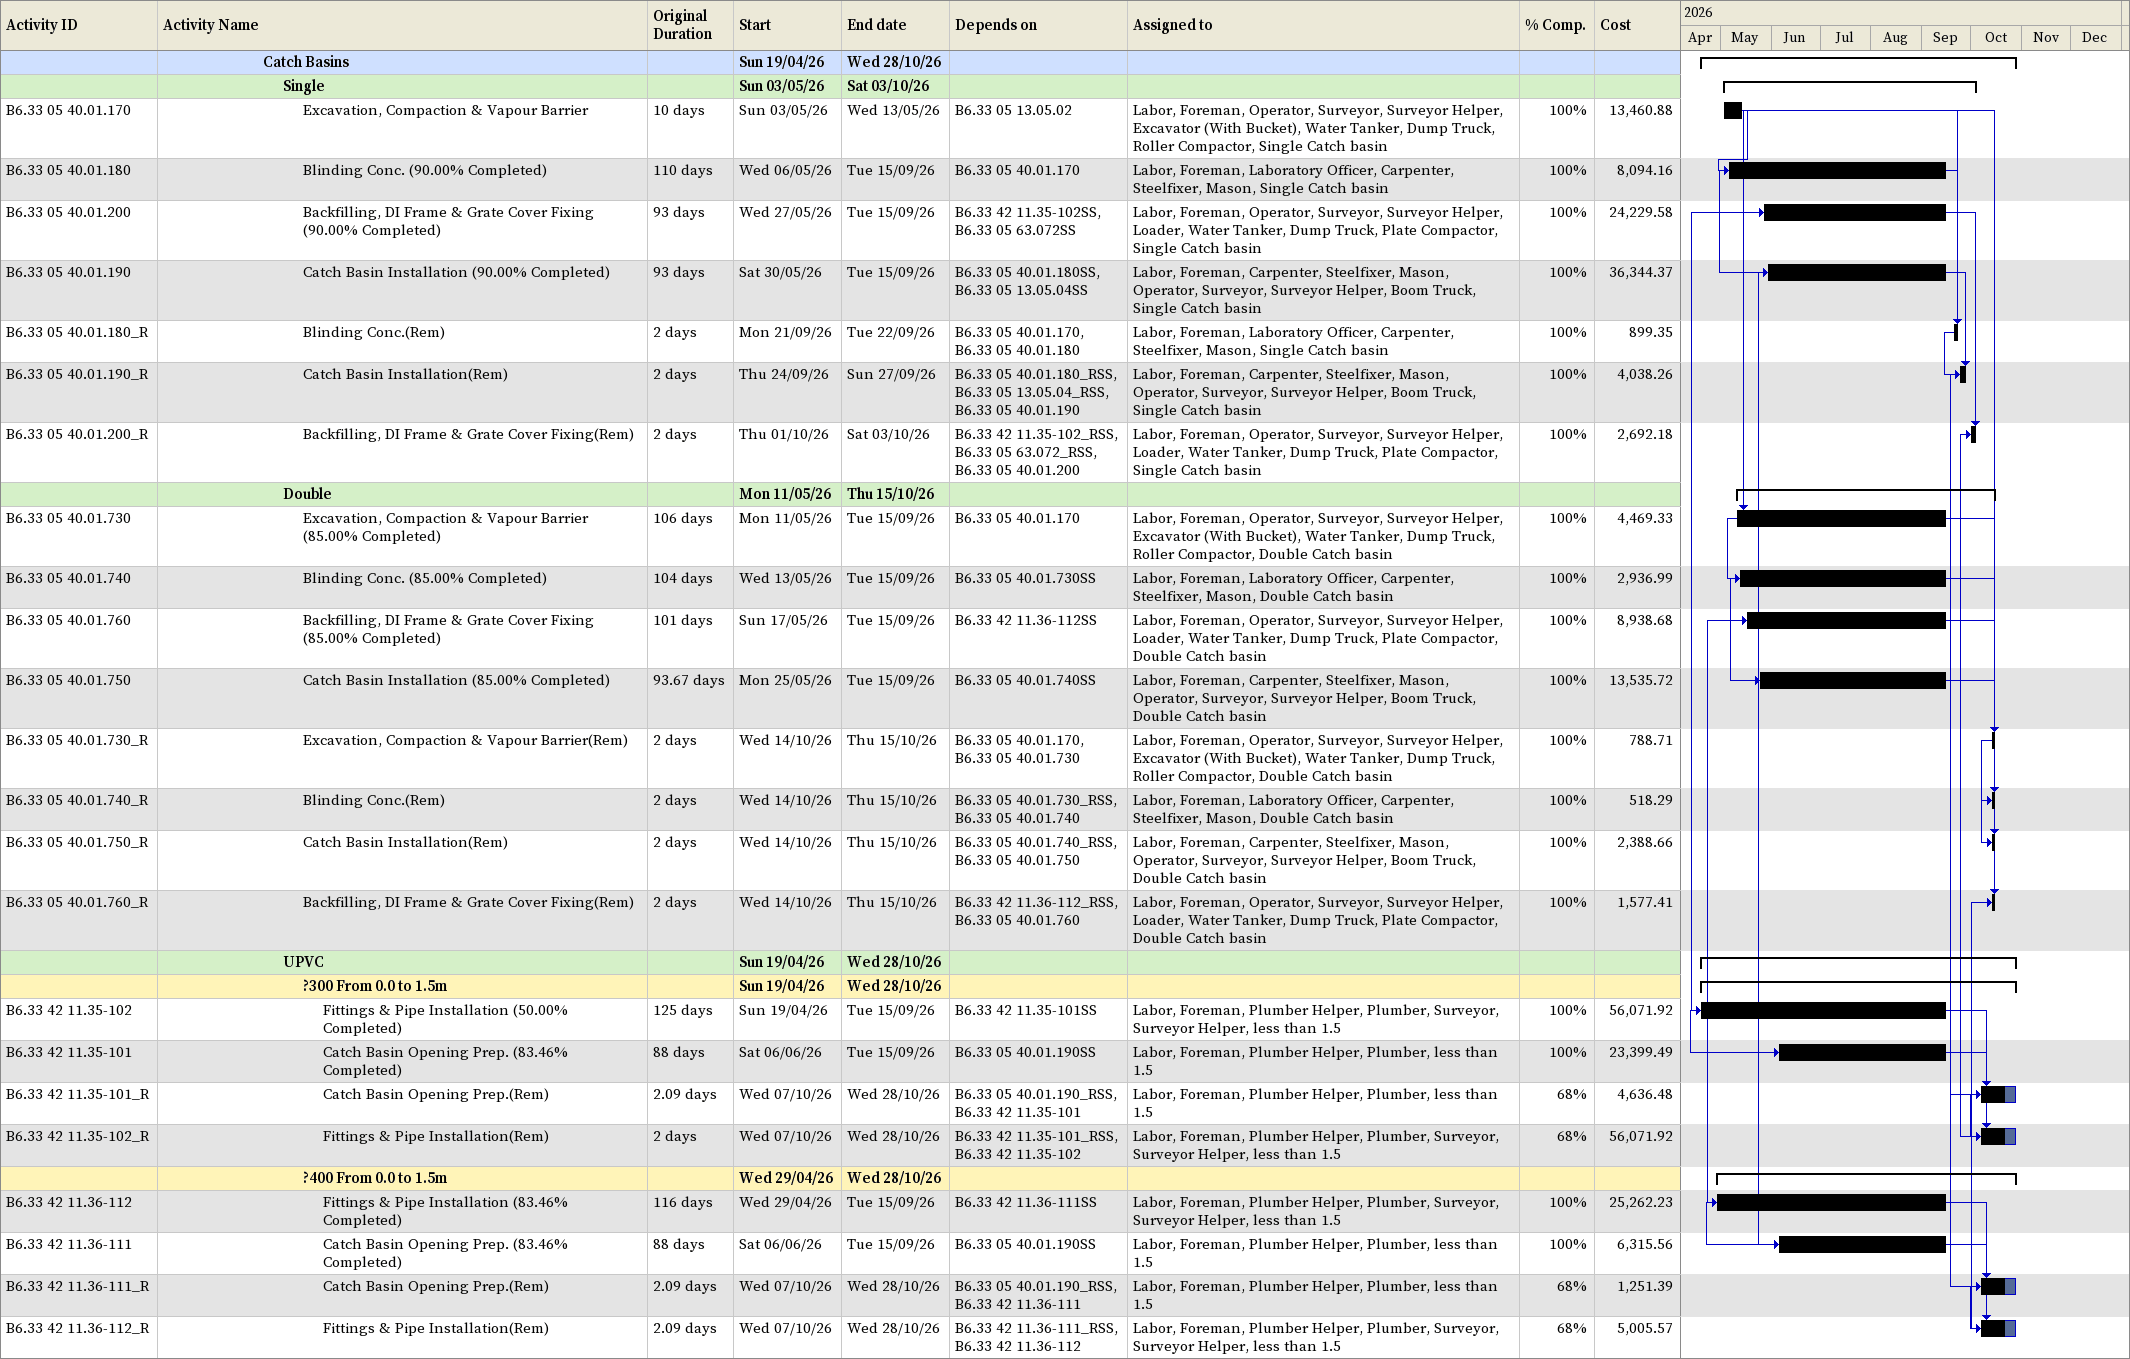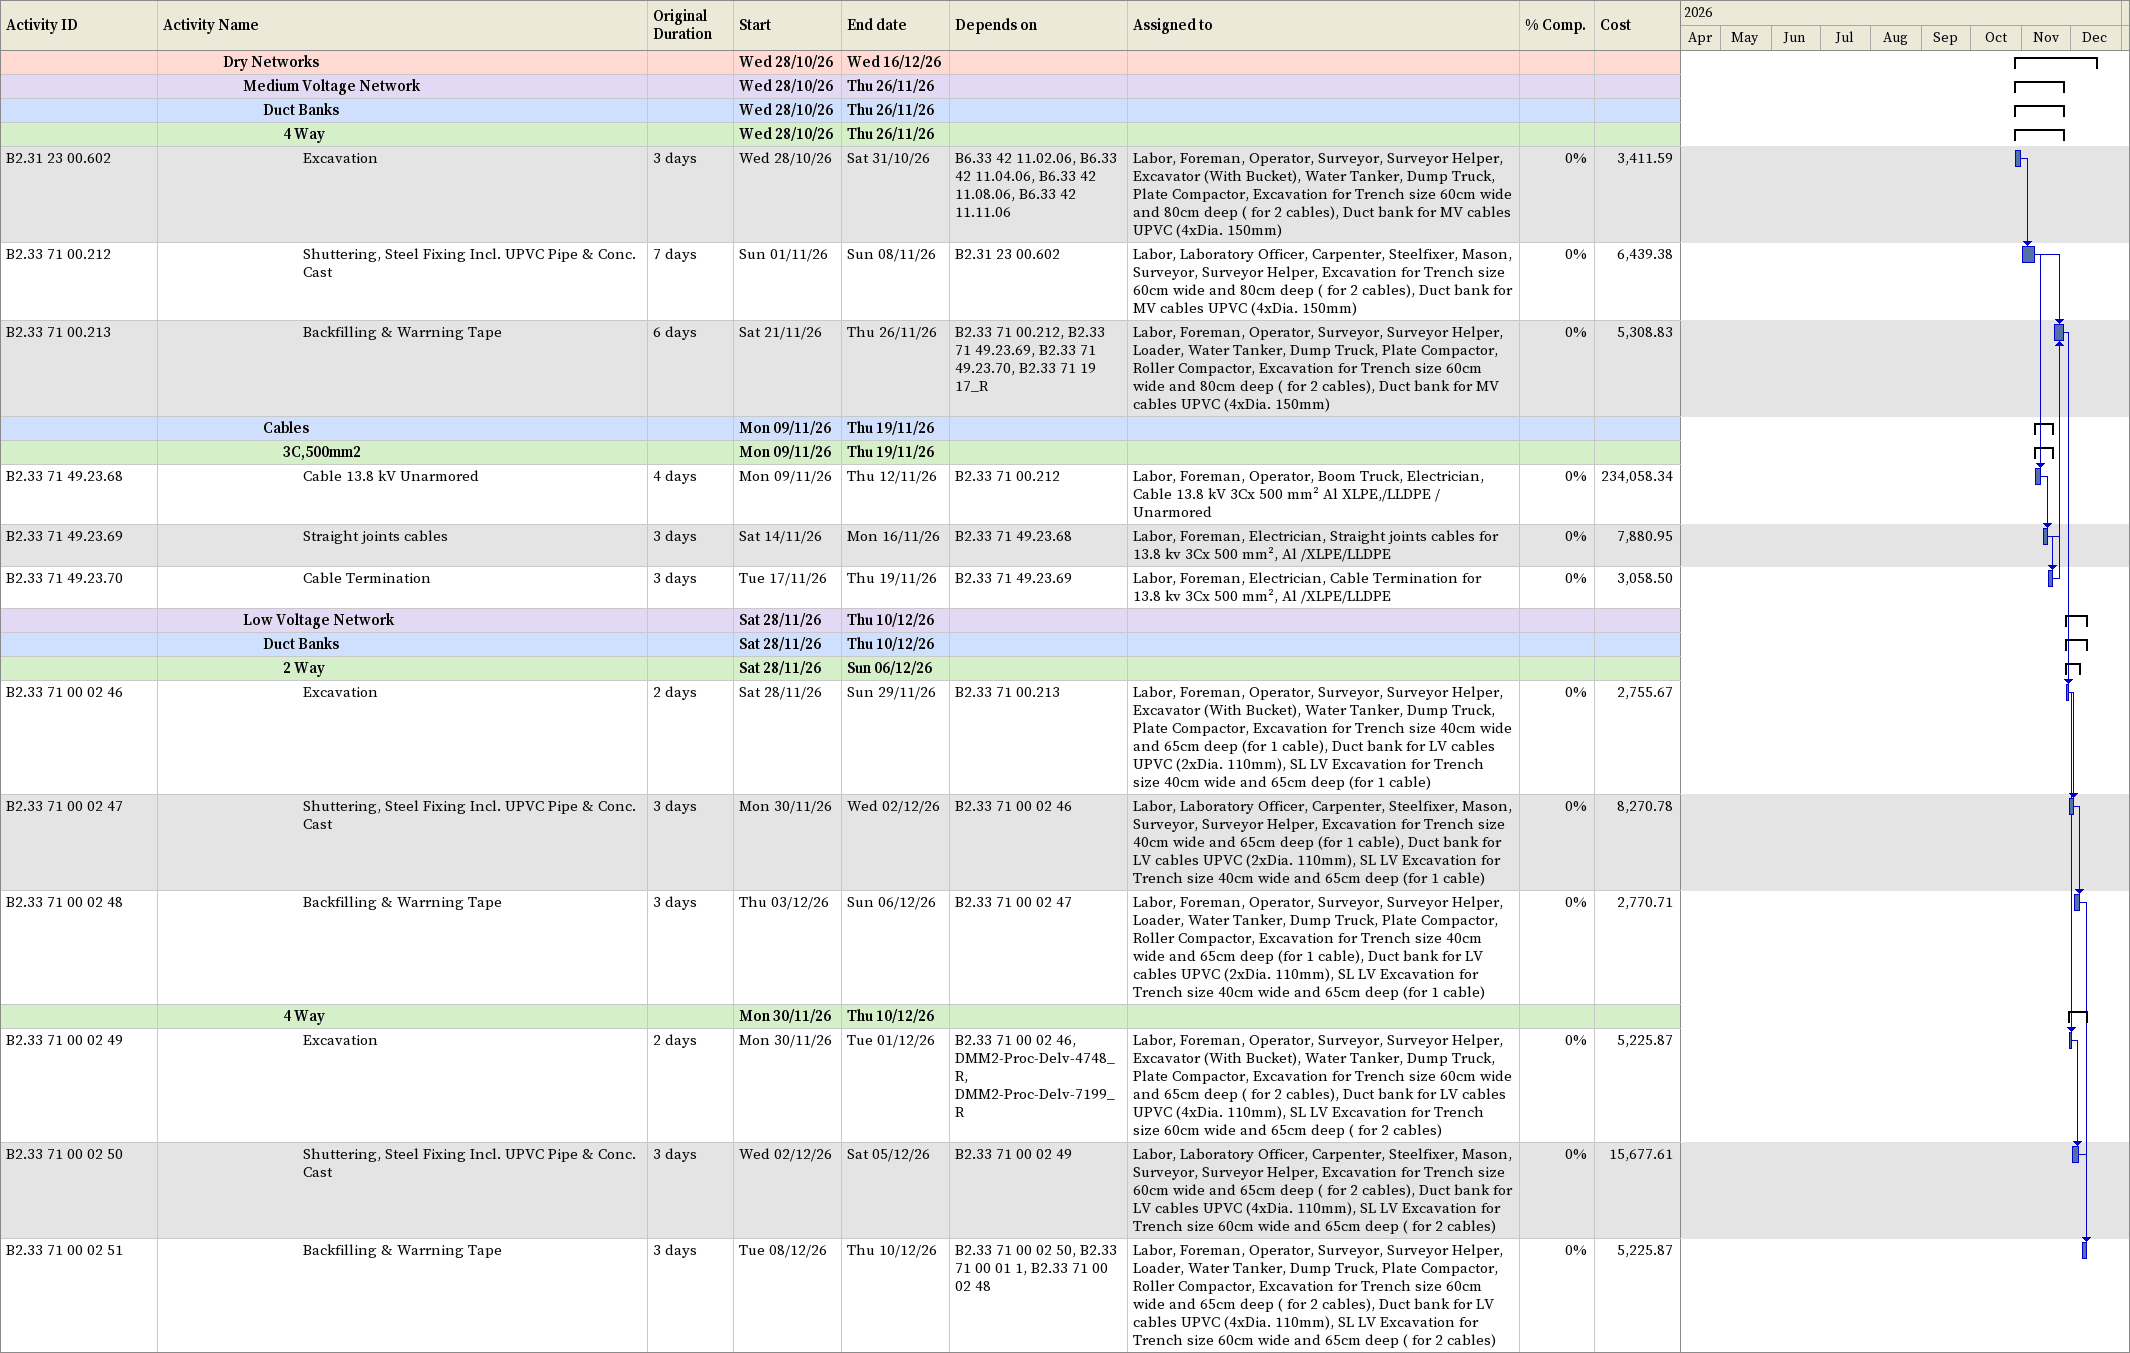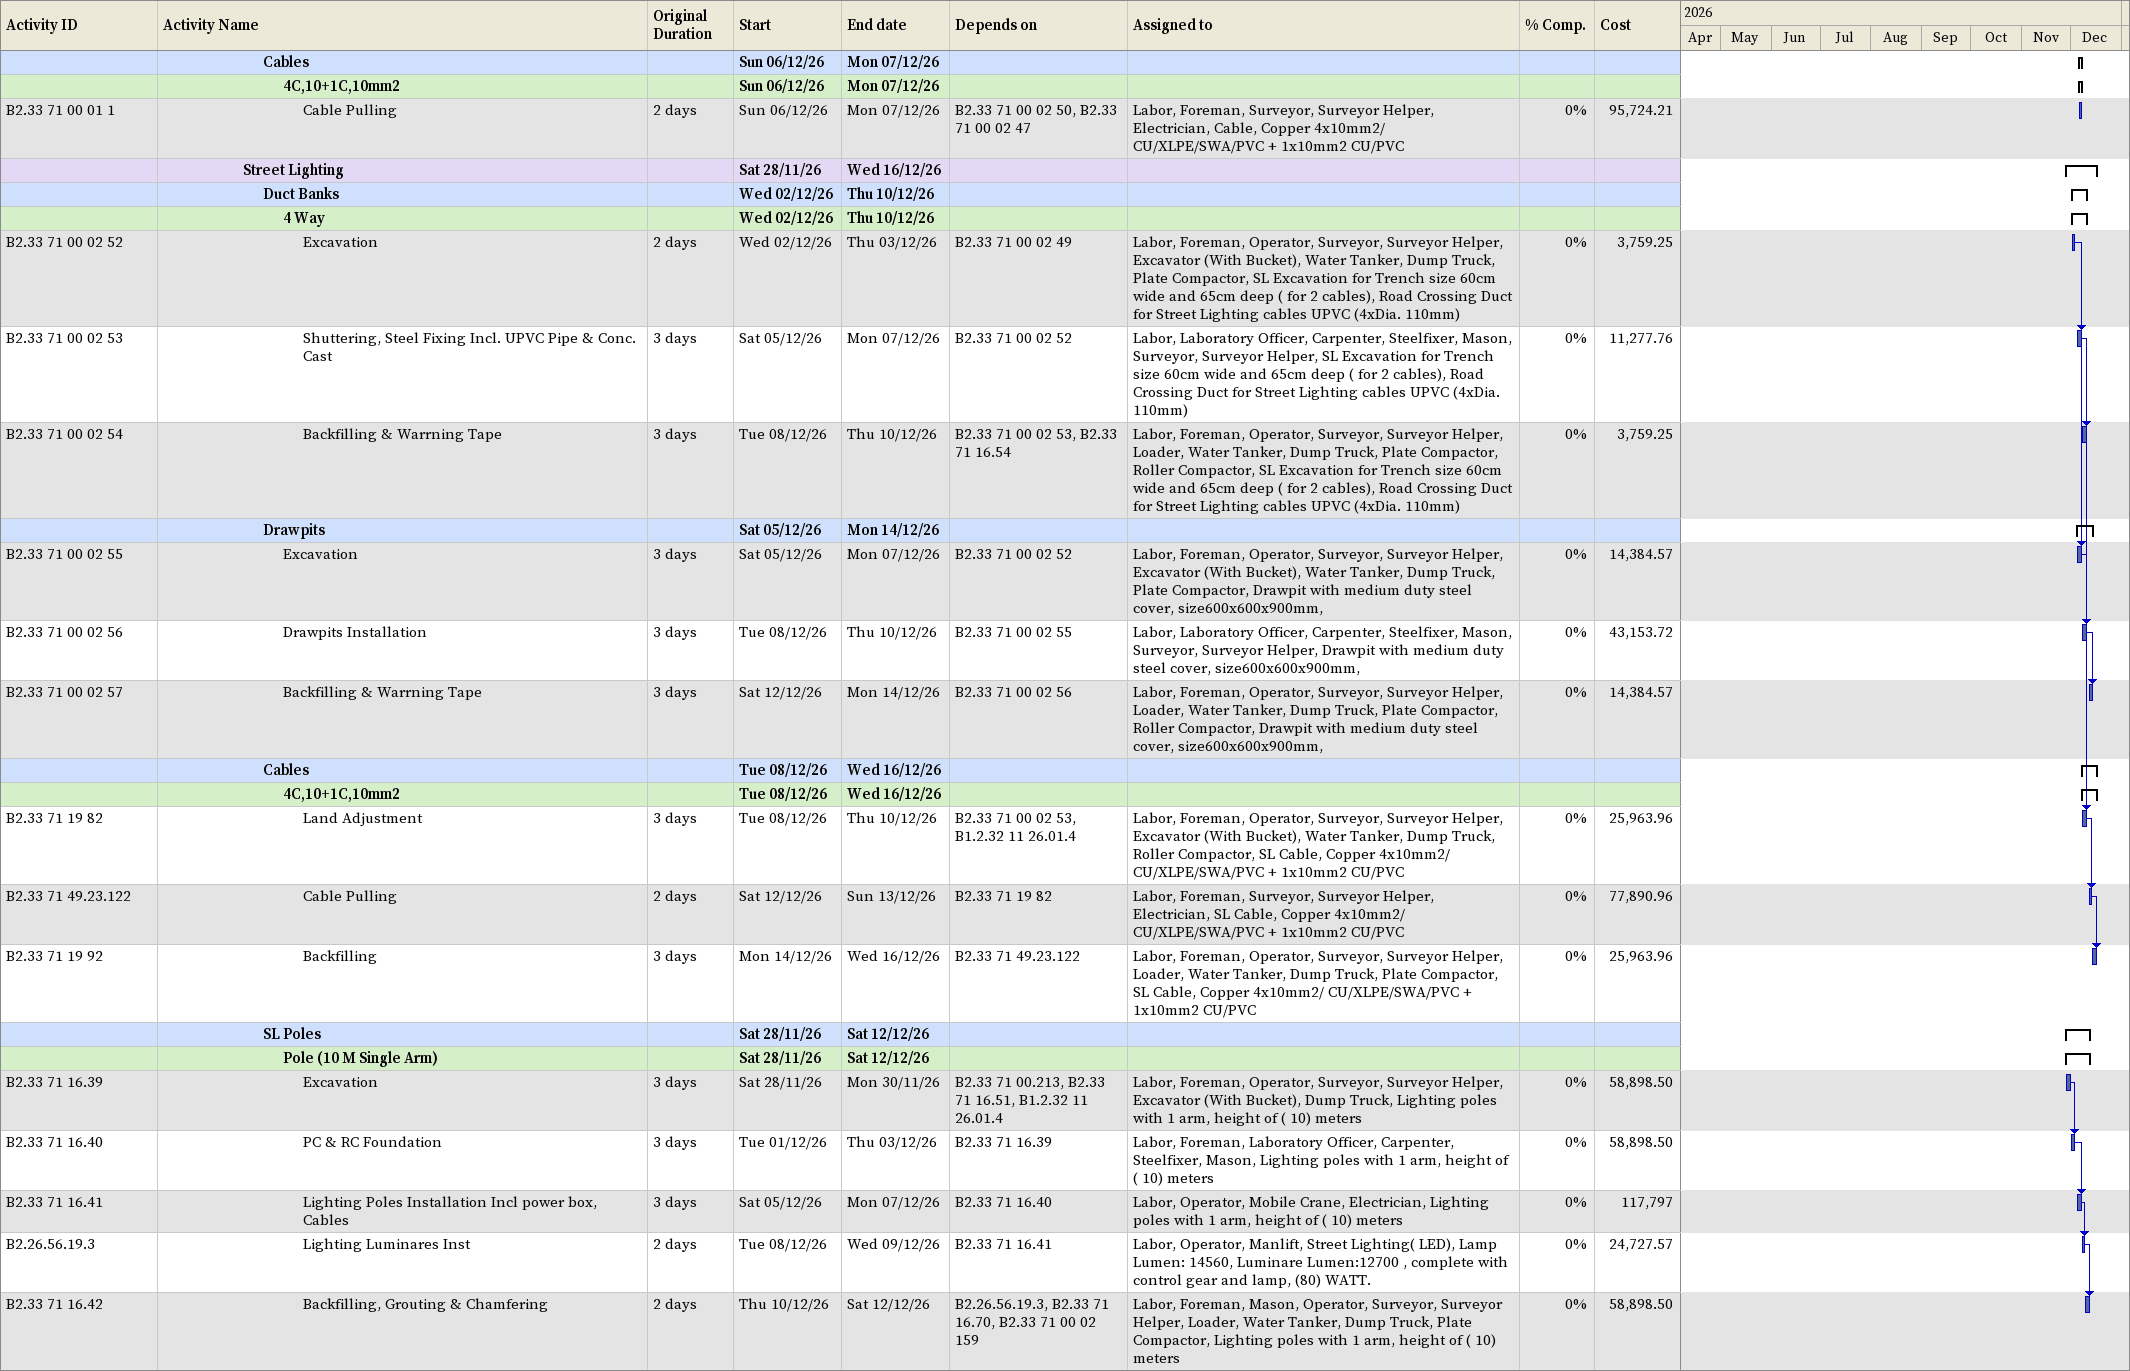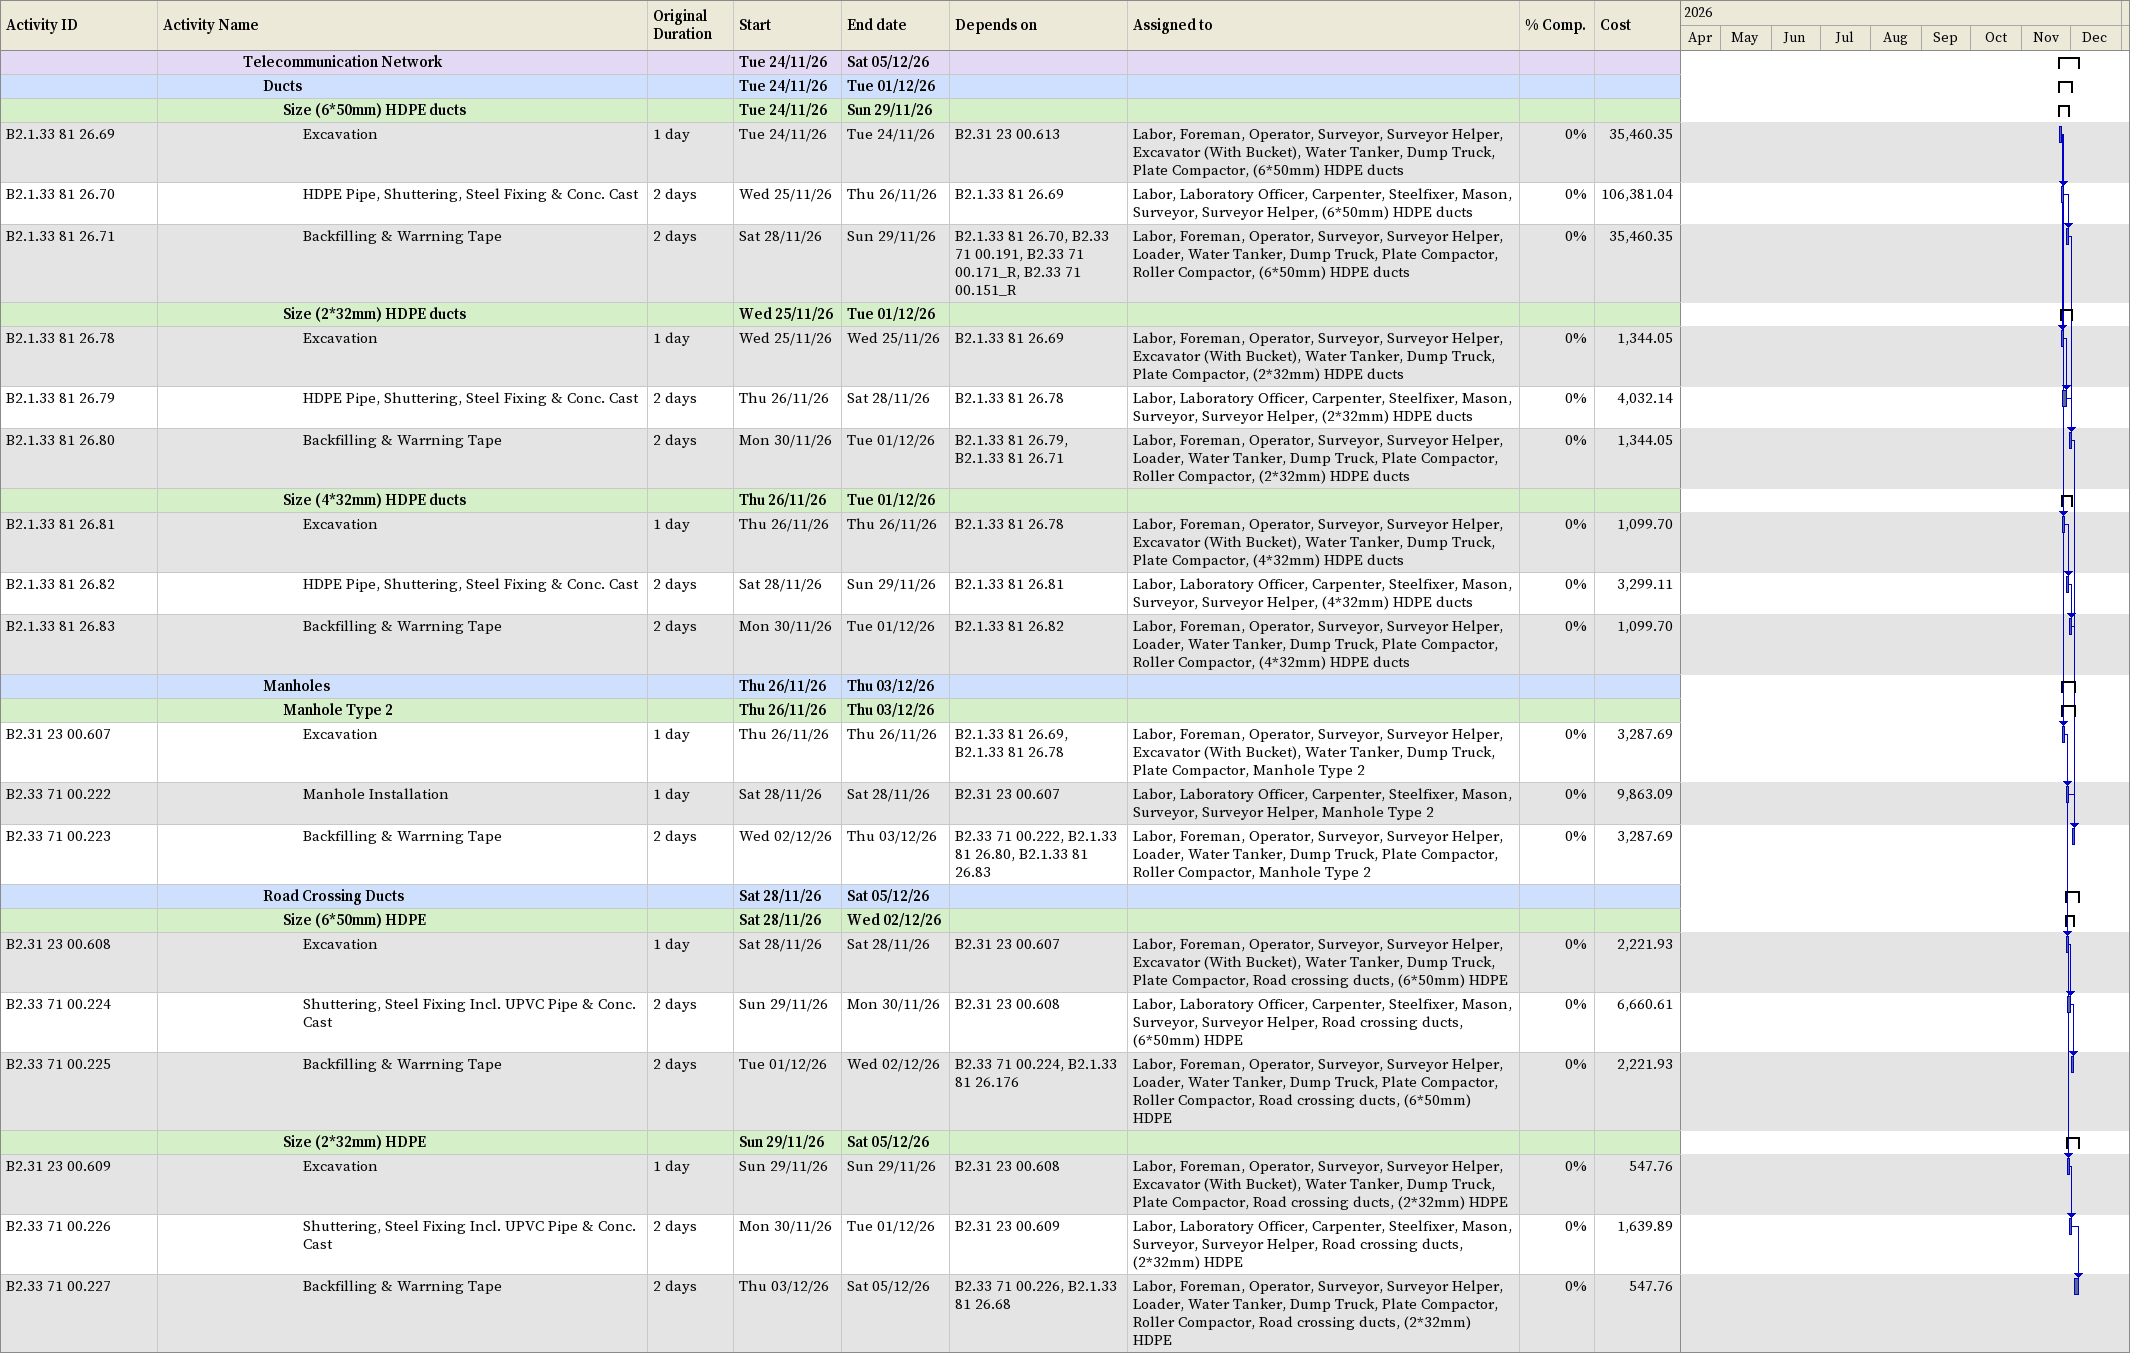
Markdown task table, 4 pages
| ID | Level | Task | Original duration | Start | Finish | Predecessors | Resources | % complete | Cost |
|---|---|---|---|---|---|---|---|---|---|
|  | 6 | **Catch Basins** |  | 2026-04-19 | 2026-10-28 |  |  |  |  |
|  | 7 | **Single** |  | 2026-05-03 | 2026-10-03 |  |  |  |  |
| B6.33 05 40.01.170 | 8 | Excavation, Compaction & Vapour Barrier | 10d | 2026-05-03 | 2026-05-13 | B6.33 05 13.05.02 | Labor, Foreman, Operator, Surveyor, Surveyor Helper, Excavator (With Bucket), Water Tanker, Dump Truck, Roller Compactor, Single Catch basin | 100 | 13460.88 |
| B6.33 05 40.01.180 | 8 | Blinding Conc. (90.00% Completed) | 110d | 2026-05-06 | 2026-09-15 | B6.33 05 40.01.170 | Labor, Foreman, Laboratory Officer, Carpenter, Steelfixer, Mason, Single Catch basin | 100 | 8094.16 |
| B6.33 05 40.01.200 | 8 | Backfilling, DI Frame & Grate Cover Fixing (90.00% Completed) | 93d | 2026-05-27 | 2026-09-15 | B6.33 42 11.35-102SS, B6.33 05 63.072SS | Labor, Foreman, Operator, Surveyor, Surveyor Helper, Loader, Water Tanker, Dump Truck, Plate Compactor, Single Catch basin | 100 | 24229.58 |
| B6.33 05 40.01.190 | 8 | Catch Basin Installation (90.00% Completed) | 93d | 2026-05-30 | 2026-09-15 | B6.33 05 40.01.180SS, B6.33 05 13.05.04SS | Labor, Foreman, Carpenter, Steelfixer, Mason, Operator, Surveyor, Surveyor Helper, Boom Truck, Single Catch basin | 100 | 36344.37 |
| B6.33 05 40.01.180_R | 8 | Blinding Conc.(Rem) | 2d | 2026-09-21 | 2026-09-22 | B6.33 05 40.01.170, B6.33 05 40.01.180 | Labor, Foreman, Laboratory Officer, Carpenter, Steelfixer, Mason, Single Catch basin | 100 | 899.35 |
| B6.33 05 40.01.190_R | 8 | Catch Basin Installation(Rem) | 2d | 2026-09-24 | 2026-09-27 | B6.33 05 40.01.180_RSS, B6.33 05 13.05.04_RSS, B6.33 05 40.01.190 | Labor, Foreman, Carpenter, Steelfixer, Mason, Operator, Surveyor, Surveyor Helper, Boom Truck, Single Catch basin | 100 | 4038.26 |
| B6.33 05 40.01.200_R | 8 | Backfilling, DI Frame & Grate Cover Fixing(Rem) | 2d | 2026-10-01 | 2026-10-03 | B6.33 42 11.35-102_RSS, B6.33 05 63.072_RSS, B6.33 05 40.01.200 | Labor, Foreman, Operator, Surveyor, Surveyor Helper, Loader, Water Tanker, Dump Truck, Plate Compactor, Single Catch basin | 100 | 2692.18 |
|  | 7 | **Double** |  | 2026-05-11 | 2026-10-15 |  |  |  |  |
| B6.33 05 40.01.730 | 8 | Excavation, Compaction & Vapour Barrier (85.00% Completed) | 106d | 2026-05-11 | 2026-09-15 | B6.33 05 40.01.170 | Labor, Foreman, Operator, Surveyor, Surveyor Helper, Excavator (With Bucket), Water Tanker, Dump Truck, Roller Compactor, Double Catch basin | 100 | 4469.33 |
| B6.33 05 40.01.740 | 8 | Blinding Conc. (85.00% Completed) | 104d | 2026-05-13 | 2026-09-15 | B6.33 05 40.01.730SS | Labor, Foreman, Laboratory Officer, Carpenter, Steelfixer, Mason, Double Catch basin | 100 | 2936.99 |
| B6.33 05 40.01.760 | 8 | Backfilling, DI Frame & Grate Cover Fixing (85.00% Completed) | 101d | 2026-05-17 | 2026-09-15 | B6.33 42 11.36-112SS | Labor, Foreman, Operator, Surveyor, Surveyor Helper, Loader, Water Tanker, Dump Truck, Plate Compactor, Double Catch basin | 100 | 8938.68 |
| B6.33 05 40.01.750 | 8 | Catch Basin Installation (85.00% Completed) | 93.67d | 2026-05-25 | 2026-09-15 | B6.33 05 40.01.740SS | Labor, Foreman, Carpenter, Steelfixer, Mason, Operator, Surveyor, Surveyor Helper, Boom Truck, Double Catch basin | 100 | 13535.72 |
| B6.33 05 40.01.730_R | 8 | Excavation, Compaction & Vapour Barrier(Rem) | 2d | 2026-10-14 | 2026-10-15 | B6.33 05 40.01.170, B6.33 05 40.01.730 | Labor, Foreman, Operator, Surveyor, Surveyor Helper, Excavator (With Bucket), Water Tanker, Dump Truck, Roller Compactor, Double Catch basin | 100 | 788.71 |
| B6.33 05 40.01.740_R | 8 | Blinding Conc.(Rem) | 2d | 2026-10-14 | 2026-10-15 | B6.33 05 40.01.730_RSS, B6.33 05 40.01.740 | Labor, Foreman, Laboratory Officer, Carpenter, Steelfixer, Mason, Double Catch basin | 100 | 518.29 |
| B6.33 05 40.01.750_R | 8 | Catch Basin Installation(Rem) | 2d | 2026-10-14 | 2026-10-15 | B6.33 05 40.01.740_RSS, B6.33 05 40.01.750 | Labor, Foreman, Carpenter, Steelfixer, Mason, Operator, Surveyor, Surveyor Helper, Boom Truck, Double Catch basin | 100 | 2388.66 |
| B6.33 05 40.01.760_R | 8 | Backfilling, DI Frame & Grate Cover Fixing(Rem) | 2d | 2026-10-14 | 2026-10-15 | B6.33 42 11.36-112_RSS, B6.33 05 40.01.760 | Labor, Foreman, Operator, Surveyor, Surveyor Helper, Loader, Water Tanker, Dump Truck, Plate Compactor, Double Catch basin | 100 | 1577.41 |
|  | 7 | **UPVC** |  | 2026-04-19 | 2026-10-28 |  |  |  |  |
|  | 8 | **?300 From 0.0 to 1.5m** |  | 2026-04-19 | 2026-10-28 |  |  |  |  |
| B6.33 42 11.35-102 | 9 | Fittings & Pipe Installation (50.00% Completed) | 125d | 2026-04-19 | 2026-09-15 | B6.33 42 11.35-101SS | Labor, Foreman, Plumber Helper, Plumber, Surveyor, Surveyor Helper, less than 1.5 | 100 | 56071.92 |
| B6.33 42 11.35-101 | 9 | Catch Basin Opening Prep. (83.46% Completed) | 88d | 2026-06-06 | 2026-09-15 | B6.33 05 40.01.190SS | Labor, Foreman, Plumber Helper, Plumber, less than 1.5 | 100 | 23399.49 |
| B6.33 42 11.35-101_R | 9 | Catch Basin Opening Prep.(Rem) | 2.09d | 2026-10-07 | 2026-10-28 | B6.33 05 40.01.190_RSS, B6.33 42 11.35-101 | Labor, Foreman, Plumber Helper, Plumber, less than 1.5 | 68 | 4636.48 |
| B6.33 42 11.35-102_R | 9 | Fittings & Pipe Installation(Rem) | 2d | 2026-10-07 | 2026-10-28 | B6.33 42 11.35-101_RSS, B6.33 42 11.35-102 | Labor, Foreman, Plumber Helper, Plumber, Surveyor, Surveyor Helper, less than 1.5 | 68 | 56071.92 |
|  | 8 | **?400 From 0.0 to 1.5m** |  | 2026-04-29 | 2026-10-28 |  |  |  |  |
| B6.33 42 11.36-112 | 9 | Fittings & Pipe Installation (83.46% Completed) | 116d | 2026-04-29 | 2026-09-15 | B6.33 42 11.36-111SS | Labor, Foreman, Plumber Helper, Plumber, Surveyor, Surveyor Helper, less than 1.5 | 100 | 25262.23 |
| B6.33 42 11.36-111 | 9 | Catch Basin Opening Prep. (83.46% Completed) | 88d | 2026-06-06 | 2026-09-15 | B6.33 05 40.01.190SS | Labor, Foreman, Plumber Helper, Plumber, less than 1.5 | 100 | 6315.56 |
| B6.33 42 11.36-111_R | 9 | Catch Basin Opening Prep.(Rem) | 2.09d | 2026-10-07 | 2026-10-28 | B6.33 05 40.01.190_RSS, B6.33 42 11.36-111 | Labor, Foreman, Plumber Helper, Plumber, less than 1.5 | 68 | 1251.39 |
| B6.33 42 11.36-112_R | 9 | Fittings & Pipe Installation(Rem) | 2.09d | 2026-10-07 | 2026-10-28 | B6.33 42 11.36-111_RSS, B6.33 42 11.36-112 | Labor, Foreman, Plumber Helper, Plumber, Surveyor, Surveyor Helper, less than 1.5 | 68 | 5005.57 |
|  | 4 | **Dry Networks** |  | 2026-10-28 | 2026-12-16 |  |  |  |  |
|  | 5 | **Medium Voltage Network** |  | 2026-10-28 | 2026-11-26 |  |  |  |  |
|  | 6 | **Duct Banks** |  | 2026-10-28 | 2026-11-26 |  |  |  |  |
|  | 7 | **4 Way** |  | 2026-10-28 | 2026-11-26 |  |  |  |  |
| B2.31 23 00.602 | 8 | Excavation | 3d | 2026-10-28 | 2026-10-31 | B6.33 42 11.02.06, B6.33 42 11.04.06, B6.33 42 11.08.06, B6.33 42 11.11.06 | Labor, Foreman, Operator, Surveyor, Surveyor Helper, Excavator (With Bucket), Water Tanker, Dump Truck, Plate Compactor, Excavation for Trench size 60cm wide and 80cm deep ( for 2 cables), Duct bank for MV cables UPVC (4xDia. 150mm) | 0 | 3411.59 |
| B2.33 71 00.212 | 8 | Shuttering, Steel Fixing Incl. UPVC Pipe & Conc. Cast | 7d | 2026-11-01 | 2026-11-08 | B2.31 23 00.602 | Labor, Laboratory Officer, Carpenter, Steelfixer, Mason, Surveyor, Surveyor Helper, Excavation for Trench size 60cm wide and 80cm deep ( for 2 cables), Duct bank for MV cables UPVC (4xDia. 150mm) | 0 | 6439.38 |
| B2.33 71 00.213 | 8 | Backfilling & Warrning Tape | 6d | 2026-11-21 | 2026-11-26 | B2.33 71 00.212, B2.33 71 49.23.69, B2.33 71 49.23.70, B2.33 71 19 17_R | Labor, Foreman, Operator, Surveyor, Surveyor Helper, Loader, Water Tanker, Dump Truck, Plate Compactor, Roller Compactor, Excavation for Trench size 60cm wide and 80cm deep ( for 2 cables), Duct bank for MV cables UPVC (4xDia. 150mm) | 0 | 5308.83 |
|  | 6 | **Cables** |  | 2026-11-09 | 2026-11-19 |  |  |  |  |
|  | 7 | **3C,500mm2** |  | 2026-11-09 | 2026-11-19 |  |  |  |  |
| B2.33 71 49.23.68 | 8 | Cable 13.8 kV Unarmored | 4d | 2026-11-09 | 2026-11-12 | B2.33 71 00.212 | Labor, Foreman, Operator, Boom Truck, Electrician, Cable 13.8 kV 3Cx 500 mm² Al XLPE,/LLDPE / Unarmored | 0 | 234058.34 |
| B2.33 71 49.23.69 | 8 | Straight joints cables | 3d | 2026-11-14 | 2026-11-16 | B2.33 71 49.23.68 | Labor, Foreman, Electrician, Straight joints cables for 13.8 kv 3Cx 500 mm², Al /XLPE/LLDPE | 0 | 7880.95 |
| B2.33 71 49.23.70 | 8 | Cable Termination | 3d | 2026-11-17 | 2026-11-19 | B2.33 71 49.23.69 | Labor, Foreman, Electrician, Cable Termination for 13.8 kv 3Cx 500 mm², Al /XLPE/LLDPE | 0 | 3058.50 |
|  | 5 | **Low Voltage Network** |  | 2026-11-28 | 2026-12-10 |  |  |  |  |
|  | 6 | **Duct Banks** |  | 2026-11-28 | 2026-12-10 |  |  |  |  |
|  | 7 | **2 Way** |  | 2026-11-28 | 2026-12-06 |  |  |  |  |
| B2.33 71 00 02 46 | 8 | Excavation | 2d | 2026-11-28 | 2026-11-29 | B2.33 71 00.213 | Labor, Foreman, Operator, Surveyor, Surveyor Helper, Excavator (With Bucket), Water Tanker, Dump Truck, Plate Compactor, Excavation for Trench size 40cm wide and 65cm deep (for 1 cable), Duct bank for LV cables UPVC (2xDia. 110mm), SL LV Excavation for Trench size 40cm wide and 65cm deep (for 1 cable) | 0 | 2755.67 |
| B2.33 71 00 02 47 | 8 | Shuttering, Steel Fixing Incl. UPVC Pipe & Conc. Cast | 3d | 2026-11-30 | 2026-12-02 | B2.33 71 00 02 46 | Labor, Laboratory Officer, Carpenter, Steelfixer, Mason, Surveyor, Surveyor Helper, Excavation for Trench size 40cm wide and 65cm deep (for 1 cable), Duct bank for LV cables UPVC (2xDia. 110mm), SL LV Excavation for Trench size 40cm wide and 65cm deep (for 1 cable) | 0 | 8270.78 |
| B2.33 71 00 02 48 | 8 | Backfilling & Warrning Tape | 3d | 2026-12-03 | 2026-12-06 | B2.33 71 00 02 47 | Labor, Foreman, Operator, Surveyor, Surveyor Helper, Loader, Water Tanker, Dump Truck, Plate Compactor, Roller Compactor, Excavation for Trench size 40cm wide and 65cm deep (for 1 cable), Duct bank for LV cables UPVC (2xDia. 110mm), SL LV Excavation for Trench size 40cm wide and 65cm deep (for 1 cable) | 0 | 2770.71 |
|  | 7 | **4 Way** |  | 2026-11-30 | 2026-12-10 |  |  |  |  |
| B2.33 71 00 02 49 | 8 | Excavation | 2d | 2026-11-30 | 2026-12-01 | B2.33 71 00 02 46, DMM2-Proc-Delv-4748_R, DMM2-Proc-Delv-7199_R | Labor, Foreman, Operator, Surveyor, Surveyor Helper, Excavator (With Bucket), Water Tanker, Dump Truck, Plate Compactor, Excavation for Trench size 60cm wide and 65cm deep ( for 2 cables), Duct bank for LV cables UPVC (4xDia. 110mm), SL LV Excavation for Trench size 60cm wide and 65cm deep ( for 2 cables) | 0 | 5225.87 |
| B2.33 71 00 02 50 | 8 | Shuttering, Steel Fixing Incl. UPVC Pipe & Conc. Cast | 3d | 2026-12-02 | 2026-12-05 | B2.33 71 00 02 49 | Labor, Laboratory Officer, Carpenter, Steelfixer, Mason, Surveyor, Surveyor Helper, Excavation for Trench size 60cm wide and 65cm deep ( for 2 cables), Duct bank for LV cables UPVC (4xDia. 110mm), SL LV Excavation for Trench size 60cm wide and 65cm deep ( for 2 cables) | 0 | 15677.61 |
| B2.33 71 00 02 51 | 8 | Backfilling & Warrning Tape | 3d | 2026-12-08 | 2026-12-10 | B2.33 71 00 02 50, B2.33 71 00 01 1, B2.33 71 00 02 48 | Labor, Foreman, Operator, Surveyor, Surveyor Helper, Loader, Water Tanker, Dump Truck, Plate Compactor, Roller Compactor, Excavation for Trench size 60cm wide and 65cm deep ( for 2 cables), Duct bank for LV cables UPVC (4xDia. 110mm), SL LV Excavation for Trench size 60cm wide and 65cm deep ( for 2 cables) | 0 | 5225.87 |
|  | 6 | **Cables** |  | 2026-12-06 | 2026-12-07 |  |  |  |  |
|  | 7 | **4C,10+1C,10mm2** |  | 2026-12-06 | 2026-12-07 |  |  |  |  |
| B2.33 71 00 01 1 | 8 | Cable Pulling | 2d | 2026-12-06 | 2026-12-07 | B2.33 71 00 02 50, B2.33 71 00 02 47 | Labor, Foreman, Surveyor, Surveyor Helper, Electrician, Cable, Copper 4x10mm2/ CU/XLPE/SWA/PVC + 1x10mm2 CU/PVC | 0 | 95724.21 |
|  | 5 | **Street Lighting** |  | 2026-11-28 | 2026-12-16 |  |  |  |  |
|  | 6 | **Duct Banks** |  | 2026-12-02 | 2026-12-10 |  |  |  |  |
|  | 7 | **4 Way** |  | 2026-12-02 | 2026-12-10 |  |  |  |  |
| B2.33 71 00 02 52 | 8 | Excavation | 2d | 2026-12-02 | 2026-12-03 | B2.33 71 00 02 49 | Labor, Foreman, Operator, Surveyor, Surveyor Helper, Excavator (With Bucket), Water Tanker, Dump Truck, Plate Compactor, SL Excavation for Trench size 60cm wide and 65cm deep ( for 2 cables), Road Crossing Duct for Street Lighting cables UPVC (4xDia. 110mm) | 0 | 3759.25 |
| B2.33 71 00 02 53 | 8 | Shuttering, Steel Fixing Incl. UPVC Pipe & Conc. Cast | 3d | 2026-12-05 | 2026-12-07 | B2.33 71 00 02 52 | Labor, Laboratory Officer, Carpenter, Steelfixer, Mason, Surveyor, Surveyor Helper, SL Excavation for Trench size 60cm wide and 65cm deep ( for 2 cables), Road Crossing Duct for Street Lighting cables UPVC (4xDia. 110mm) | 0 | 11277.76 |
| B2.33 71 00 02 54 | 8 | Backfilling & Warrning Tape | 3d | 2026-12-08 | 2026-12-10 | B2.33 71 00 02 53, B2.33 71 16.54 | Labor, Foreman, Operator, Surveyor, Surveyor Helper, Loader, Water Tanker, Dump Truck, Plate Compactor, Roller Compactor, SL Excavation for Trench size 60cm wide and 65cm deep ( for 2 cables), Road Crossing Duct for Street Lighting cables UPVC (4xDia. 110mm) | 0 | 3759.25 |
|  | 6 | **Drawpits** |  | 2026-12-05 | 2026-12-14 |  |  |  |  |
| B2.33 71 00 02 55 | 7 | Excavation | 3d | 2026-12-05 | 2026-12-07 | B2.33 71 00 02 52 | Labor, Foreman, Operator, Surveyor, Surveyor Helper, Excavator (With Bucket), Water Tanker, Dump Truck, Plate Compactor, Drawpit with medium duty steel cover, size600x600x900mm, | 0 | 14384.57 |
| B2.33 71 00 02 56 | 7 | Drawpits Installation | 3d | 2026-12-08 | 2026-12-10 | B2.33 71 00 02 55 | Labor, Laboratory Officer, Carpenter, Steelfixer, Mason, Surveyor, Surveyor Helper, Drawpit with medium duty steel cover, size600x600x900mm, | 0 | 43153.72 |
| B2.33 71 00 02 57 | 7 | Backfilling & Warrning Tape | 3d | 2026-12-12 | 2026-12-14 | B2.33 71 00 02 56 | Labor, Foreman, Operator, Surveyor, Surveyor Helper, Loader, Water Tanker, Dump Truck, Plate Compactor, Roller Compactor, Drawpit with medium duty steel cover, size600x600x900mm, | 0 | 14384.57 |
|  | 6 | **Cables** |  | 2026-12-08 | 2026-12-16 |  |  |  |  |
|  | 7 | **4C,10+1C,10mm2** |  | 2026-12-08 | 2026-12-16 |  |  |  |  |
| B2.33 71 19 82 | 8 | Land Adjustment | 3d | 2026-12-08 | 2026-12-10 | B2.33 71 00 02 53, B1.2.32 11 26.01.4 | Labor, Foreman, Operator, Surveyor, Surveyor Helper, Excavator (With Bucket), Water Tanker, Dump Truck, Roller Compactor, SL Cable, Copper 4x10mm2/ CU/XLPE/SWA/PVC + 1x10mm2 CU/PVC | 0 | 25963.96 |
| B2.33 71 49.23.122 | 8 | Cable Pulling | 2d | 2026-12-12 | 2026-12-13 | B2.33 71 19 82 | Labor, Foreman, Surveyor, Surveyor Helper, Electrician, SL Cable, Copper 4x10mm2/ CU/XLPE/SWA/PVC + 1x10mm2 CU/PVC | 0 | 77890.96 |
| B2.33 71 19 92 | 8 | Backfilling | 3d | 2026-12-14 | 2026-12-16 | B2.33 71 49.23.122 | Labor, Foreman, Operator, Surveyor, Surveyor Helper, Loader, Water Tanker, Dump Truck, Plate Compactor, SL Cable, Copper 4x10mm2/ CU/XLPE/SWA/PVC + 1x10mm2 CU/PVC | 0 | 25963.96 |
|  | 6 | **SL Poles** |  | 2026-11-28 | 2026-12-12 |  |  |  |  |
|  | 7 | **Pole (10 M Single Arm)** |  | 2026-11-28 | 2026-12-12 |  |  |  |  |
| B2.33 71 16.39 | 8 | Excavation | 3d | 2026-11-28 | 2026-11-30 | B2.33 71 00.213, B2.33 71 16.51, B1.2.32 11 26.01.4 | Labor, Foreman, Operator, Surveyor, Surveyor Helper, Excavator (With Bucket), Dump Truck, Lighting poles with 1 arm, height of ( 10) meters | 0 | 58898.50 |
| B2.33 71 16.40 | 8 | PC & RC Foundation | 3d | 2026-12-01 | 2026-12-03 | B2.33 71 16.39 | Labor, Foreman, Laboratory Officer, Carpenter, Steelfixer, Mason, Lighting poles with 1 arm, height of ( 10) meters | 0 | 58898.50 |
| B2.33 71 16.41 | 8 | Lighting Poles Installation Incl power box, Cables | 3d | 2026-12-05 | 2026-12-07 | B2.33 71 16.40 | Labor, Operator, Mobile Crane, Electrician, Lighting poles with 1 arm, height of ( 10) meters | 0 | 117797 |
| B2.26.56.19.3 | 8 | Lighting Luminares Inst | 2d | 2026-12-08 | 2026-12-09 | B2.33 71 16.41 | Labor, Operator, Manlift, Street Lighting( LED), Lamp Lumen: 14560, Luminare Lumen:12700 , complete with control gear and lamp, (80) WATT. | 0 | 24727.57 |
| B2.33 71 16.42 | 8 | Backfilling, Grouting & Chamfering | 2d | 2026-12-10 | 2026-12-12 | B2.26.56.19.3, B2.33 71 16.70, B2.33 71 00 02 159 | Labor, Foreman, Mason, Operator, Surveyor, Surveyor Helper, Loader, Water Tanker, Dump Truck, Plate Compactor, Lighting poles with 1 arm, height of ( 10) meters | 0 | 58898.50 |
|  | 5 | **Telecommunication Network** |  | 2026-11-24 | 2026-12-05 |  |  |  |  |
|  | 6 | **Ducts** |  | 2026-11-24 | 2026-12-01 |  |  |  |  |
|  | 7 | **Size (6*50mm) HDPE ducts** |  | 2026-11-24 | 2026-11-29 |  |  |  |  |
| B2.1.33 81 26.69 | 8 | Excavation | 1d | 2026-11-24 | 2026-11-24 | B2.31 23 00.613 | Labor, Foreman, Operator, Surveyor, Surveyor Helper, Excavator (With Bucket), Water Tanker, Dump Truck, Plate Compactor, (6*50mm) HDPE ducts | 0 | 35460.35 |
| B2.1.33 81 26.70 | 8 | HDPE Pipe, Shuttering, Steel Fixing & Conc. Cast | 2d | 2026-11-25 | 2026-11-26 | B2.1.33 81 26.69 | Labor, Laboratory Officer, Carpenter, Steelfixer, Mason, Surveyor, Surveyor Helper, (6*50mm) HDPE ducts | 0 | 106381.04 |
| B2.1.33 81 26.71 | 8 | Backfilling & Warrning Tape | 2d | 2026-11-28 | 2026-11-29 | B2.1.33 81 26.70, B2.33 71 00.191, B2.33 71 00.171_R, B2.33 71 00.151_R | Labor, Foreman, Operator, Surveyor, Surveyor Helper, Loader, Water Tanker, Dump Truck, Plate Compactor, Roller Compactor, (6*50mm) HDPE ducts | 0 | 35460.35 |
|  | 7 | **Size (2*32mm) HDPE ducts** |  | 2026-11-25 | 2026-12-01 |  |  |  |  |
| B2.1.33 81 26.78 | 8 | Excavation | 1d | 2026-11-25 | 2026-11-25 | B2.1.33 81 26.69 | Labor, Foreman, Operator, Surveyor, Surveyor Helper, Excavator (With Bucket), Water Tanker, Dump Truck, Plate Compactor, (2*32mm) HDPE ducts | 0 | 1344.05 |
| B2.1.33 81 26.79 | 8 | HDPE Pipe, Shuttering, Steel Fixing & Conc. Cast | 2d | 2026-11-26 | 2026-11-28 | B2.1.33 81 26.78 | Labor, Laboratory Officer, Carpenter, Steelfixer, Mason, Surveyor, Surveyor Helper, (2*32mm) HDPE ducts | 0 | 4032.14 |
| B2.1.33 81 26.80 | 8 | Backfilling & Warrning Tape | 2d | 2026-11-30 | 2026-12-01 | B2.1.33 81 26.79, B2.1.33 81 26.71 | Labor, Foreman, Operator, Surveyor, Surveyor Helper, Loader, Water Tanker, Dump Truck, Plate Compactor, Roller Compactor, (2*32mm) HDPE ducts | 0 | 1344.05 |
|  | 7 | **Size (4*32mm) HDPE ducts** |  | 2026-11-26 | 2026-12-01 |  |  |  |  |
| B2.1.33 81 26.81 | 8 | Excavation | 1d | 2026-11-26 | 2026-11-26 | B2.1.33 81 26.78 | Labor, Foreman, Operator, Surveyor, Surveyor Helper, Excavator (With Bucket), Water Tanker, Dump Truck, Plate Compactor, (4*32mm) HDPE ducts | 0 | 1099.70 |
| B2.1.33 81 26.82 | 8 | HDPE Pipe, Shuttering, Steel Fixing & Conc. Cast | 2d | 2026-11-28 | 2026-11-29 | B2.1.33 81 26.81 | Labor, Laboratory Officer, Carpenter, Steelfixer, Mason, Surveyor, Surveyor Helper, (4*32mm) HDPE ducts | 0 | 3299.11 |
| B2.1.33 81 26.83 | 8 | Backfilling & Warrning Tape | 2d | 2026-11-30 | 2026-12-01 | B2.1.33 81 26.82 | Labor, Foreman, Operator, Surveyor, Surveyor Helper, Loader, Water Tanker, Dump Truck, Plate Compactor, Roller Compactor, (4*32mm) HDPE ducts | 0 | 1099.70 |
|  | 6 | **Manholes** |  | 2026-11-26 | 2026-12-03 |  |  |  |  |
|  | 7 | **Manhole Type 2** |  | 2026-11-26 | 2026-12-03 |  |  |  |  |
| B2.31 23 00.607 | 8 | Excavation | 1d | 2026-11-26 | 2026-11-26 | B2.1.33 81 26.69, B2.1.33 81 26.78 | Labor, Foreman, Operator, Surveyor, Surveyor Helper, Excavator (With Bucket), Water Tanker, Dump Truck, Plate Compactor, Manhole Type 2 | 0 | 3287.69 |
| B2.33 71 00.222 | 8 | Manhole Installation | 1d | 2026-11-28 | 2026-11-28 | B2.31 23 00.607 | Labor, Laboratory Officer, Carpenter, Steelfixer, Mason, Surveyor, Surveyor Helper, Manhole Type 2 | 0 | 9863.09 |
| B2.33 71 00.223 | 8 | Backfilling & Warrning Tape | 2d | 2026-12-02 | 2026-12-03 | B2.33 71 00.222, B2.1.33 81 26.80, B2.1.33 81 26.83 | Labor, Foreman, Operator, Surveyor, Surveyor Helper, Loader, Water Tanker, Dump Truck, Plate Compactor, Roller Compactor, Manhole Type 2 | 0 | 3287.69 |
|  | 6 | **Road Crossing Ducts** |  | 2026-11-28 | 2026-12-05 |  |  |  |  |
|  | 7 | **Size (6*50mm) HDPE** |  | 2026-11-28 | 2026-12-02 |  |  |  |  |
| B2.31 23 00.608 | 8 | Excavation | 1d | 2026-11-28 | 2026-11-28 | B2.31 23 00.607 | Labor, Foreman, Operator, Surveyor, Surveyor Helper, Excavator (With Bucket), Water Tanker, Dump Truck, Plate Compactor, Road crossing ducts, (6*50mm) HDPE | 0 | 2221.93 |
| B2.33 71 00.224 | 8 | Shuttering, Steel Fixing Incl. UPVC Pipe & Conc. Cast | 2d | 2026-11-29 | 2026-11-30 | B2.31 23 00.608 | Labor, Laboratory Officer, Carpenter, Steelfixer, Mason, Surveyor, Surveyor Helper, Road crossing ducts, (6*50mm) HDPE | 0 | 6660.61 |
| B2.33 71 00.225 | 8 | Backfilling & Warrning Tape | 2d | 2026-12-01 | 2026-12-02 | B2.33 71 00.224, B2.1.33 81 26.176 | Labor, Foreman, Operator, Surveyor, Surveyor Helper, Loader, Water Tanker, Dump Truck, Plate Compactor, Roller Compactor, Road crossing ducts, (6*50mm) HDPE | 0 | 2221.93 |
|  | 7 | **Size (2*32mm) HDPE** |  | 2026-11-29 | 2026-12-05 |  |  |  |  |
| B2.31 23 00.609 | 8 | Excavation | 1d | 2026-11-29 | 2026-11-29 | B2.31 23 00.608 | Labor, Foreman, Operator, Surveyor, Surveyor Helper, Excavator (With Bucket), Water Tanker, Dump Truck, Plate Compactor, Road crossing ducts, (2*32mm) HDPE | 0 | 547.76 |
| B2.33 71 00.226 | 8 | Shuttering, Steel Fixing Incl. UPVC Pipe & Conc. Cast | 2d | 2026-11-30 | 2026-12-01 | B2.31 23 00.609 | Labor, Laboratory Officer, Carpenter, Steelfixer, Mason, Surveyor, Surveyor Helper, Road crossing ducts, (2*32mm) HDPE | 0 | 1639.89 |
| B2.33 71 00.227 | 8 | Backfilling & Warrning Tape | 2d | 2026-12-03 | 2026-12-05 | B2.33 71 00.226, B2.1.33 81 26.68 | Labor, Foreman, Operator, Surveyor, Surveyor Helper, Loader, Water Tanker, Dump Truck, Plate Compactor, Roller Compactor, Road crossing ducts, (2*32mm) HDPE | 0 | 547.76 |
